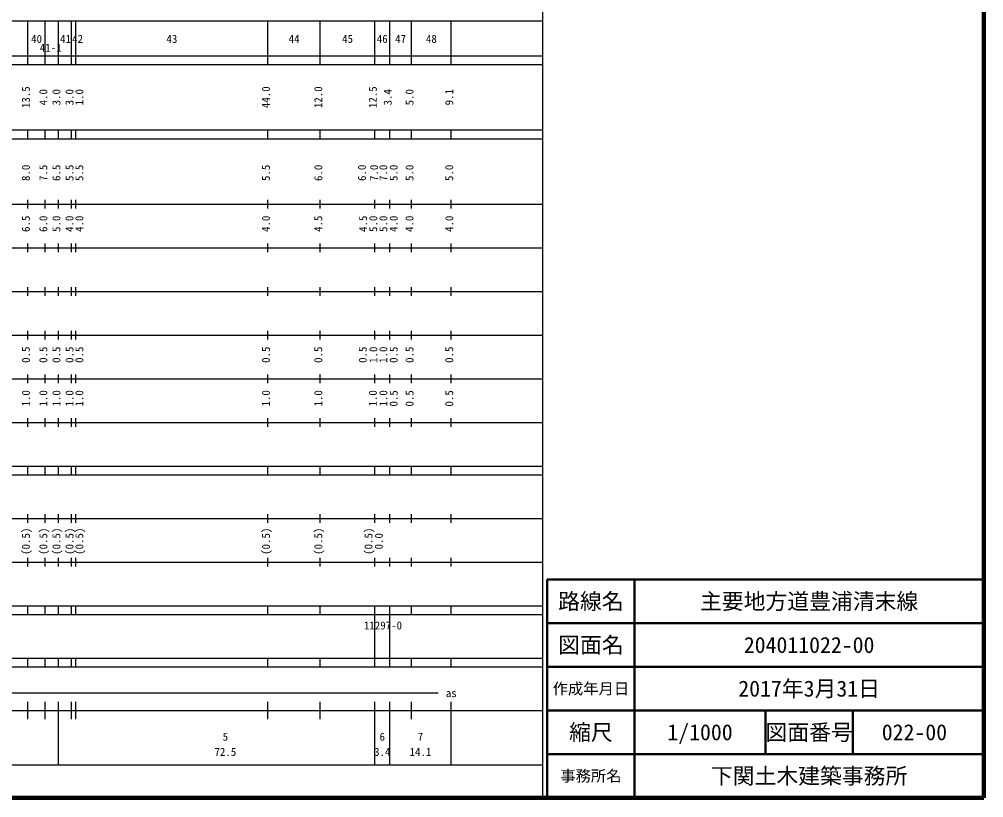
# Model space of a CAD drawing. Units: millimetres on the paper, enlarged 1000 times. Extents: x 40000 to 680000, y 20000 to 380000.
# Drawn here: x 459034 to 680000, y 20000 to 198357 of the extents above; entities that cross this region are included whole.
import ezdxf
from ezdxf.enums import TextEntityAlignment as Align

# ---------------------------------------------------------------- set-up
doc = ezdxf.new("R2010")
doc.units = ezdxf.units.MM
doc.header["$LTSCALE"] = 1000
for name, color, linetype, lineweight in [('M-TTL', 2, 'Continuous', 140), ('M-TTL-BAND', 7, 'Continuous', 25), ('M-TTL-FRAM', 2, 'Continuous', 50), ('M-TTL-LINE', 7, 'Continuous', 50)]:
    doc.layers.add(name, color=color, linetype=linetype, lineweight=lineweight)
doc.layers.add('M-TTL-TXT', color=7, linetype='Continuous')
doc.styles.add('ＭＳ ゴシック', font='')
doc.styles.get('ＭＳ ゴシック').set_extended_font_data('MS Gothic')

msp = doc.modelspace()

# ---------------------------------------------------------------- linework, layer by layer
at = {"layer": 'M-TTL'}
for p, q in [((680000, 20000), (680000, 380000)), ((40000, 20000), (680000, 20000))]:
    msp.add_line(p, q, dxfattribs=at)
at = {"layer": 'M-TTL-BAND'}
for p, q in [((579000, 20000), (579000, 370000)), ((68000, 198000), (579000, 198000)), ((461000, 188000), (461000, 198000)), ((465000, 188000), (465000, 198000)), ((468000, 188000), (468000, 198000)), ((471000, 188000), (471000, 198000)), ((472000, 188000), (472000, 198000)), ((516000, 188000), (516000, 198000)), ((528000, 188000), (528000, 198000)), ((540500, 188000), (540500, 198000)), ((543900, 188000), (543900, 198000)), ((548900, 188000), (548900, 198000)), ((558000, 188000), (558000, 198000)), ((40000, 190000), (579000, 190000)), ((40000, 188000), (579000, 188000)), ((40000, 173000), (579000, 173000)), ((461000, 171000), (461000, 173000)), ((465000, 171000), (465000, 173000)), ((468000, 171000), (468000, 173000)), ((471000, 171000), (471000, 173000)), ((472000, 171000), (472000, 173000)), ((516000, 171000), (516000, 173000)), ((528000, 171000), (528000, 173000)), ((540500, 171000), (540500, 173000)), ((543900, 171000), (543900, 173000)), ((548900, 171000), (548900, 173000)), ((558000, 171000), (558000, 173000)), ((40000, 171000), (579000, 171000)), ((461000, 155000), (461000, 157000)), ((465000, 155000), (465000, 157000)), ((468000, 155000), (468000, 157000)), ((471000, 155000), (471000, 157000)), ((472000, 155000), (472000, 157000)), ((516000, 155000), (516000, 157000)), ((528000, 155000), (528000, 157000)), ((540500, 155000), (540500, 157000)), ((543900, 155000), (543900, 157000)), ((548900, 155000), (548900, 157000)), ((558000, 155000), (558000, 157000)), ((40000, 156000), (579000, 156000)), ((46000, 146000), (579000, 146000)), ((461000, 145000), (461000, 147000)), ((465000, 145000), (465000, 147000)), ((468000, 145000), (468000, 147000)), ((471000, 145000), (471000, 147000)), ((472000, 145000), (472000, 147000)), ((516000, 145000), (516000, 147000)), ((528000, 145000), (528000, 147000)), ((540500, 145000), (540500, 147000)), ((543900, 145000), (543900, 147000)), ((548900, 145000), (548900, 147000)), ((558000, 145000), (558000, 147000)), ((461000, 135000), (461000, 137000)), ((465000, 135000), (465000, 137000)), ((468000, 135000), (468000, 137000)), ((471000, 135000), (471000, 137000)), ((472000, 135000), (472000, 137000)), ((516000, 135000), (516000, 137000)), ((528000, 135000), (528000, 137000)), ((540500, 135000), (540500, 137000)), ((543900, 135000), (543900, 137000)), ((548900, 135000), (548900, 137000)), ((558000, 135000), (558000, 137000)), ((52000, 136000), (579000, 136000)), ((46000, 126000), (579000, 126000)), ((461000, 125000), (461000, 127000)), ((465000, 125000), (465000, 127000)), ((468000, 125000), (468000, 127000)), ((471000, 125000), (471000, 127000)), ((472000, 125000), (472000, 127000)), ((516000, 125000), (516000, 127000)), ((528000, 125000), (528000, 127000)), ((540500, 125000), (540500, 127000)), ((543900, 125000), (543900, 127000)), ((548900, 125000), (548900, 127000)), ((558000, 125000), (558000, 127000)), ((52000, 116000), (579000, 116000)), ((461000, 115000), (461000, 117000)), ((465000, 115000), (465000, 117000)), ((468000, 115000), (468000, 117000)), ((471000, 115000), (471000, 117000)), ((472000, 115000), (472000, 117000)), ((516000, 115000), (516000, 117000)), ((528000, 115000), (528000, 117000)), ((540500, 115000), (540500, 117000)), ((543900, 115000), (543900, 117000)), ((548900, 115000), (548900, 117000)), ((558000, 115000), (558000, 117000)), ((461000, 105000), (461000, 107000)), ((465000, 105000), (465000, 107000)), ((468000, 105000), (468000, 107000)), ((471000, 105000), (471000, 107000)), ((472000, 105000), (472000, 107000)), ((516000, 105000), (516000, 107000)), ((528000, 105000), (528000, 107000)), ((540500, 105000), (540500, 107000)), ((543900, 105000), (543900, 107000)), ((548900, 105000), (548900, 107000)), ((558000, 105000), (558000, 107000)), ((46000, 106000), (579000, 106000)), ((40000, 96000), (579000, 96000)), ((461000, 94000), (461000, 96000)), ((465000, 94000), (465000, 96000)), ((468000, 94000), (468000, 96000)), ((471000, 94000), (471000, 96000)), ((472000, 94000), (472000, 96000)), ((516000, 94000), (516000, 96000)), ((528000, 94000), (528000, 96000)), ((540500, 94000), (540500, 96000)), ((543900, 94000), (543900, 96000)), ((548900, 94000), (548900, 96000)), ((558000, 94000), (558000, 96000)), ((40000, 94000), (579000, 94000)), ((49000, 84000), (579000, 84000)), ((461000, 83000), (461000, 85000)), ((465000, 83000), (465000, 85000)), ((468000, 83000), (468000, 85000)), ((471000, 83000), (471000, 85000)), ((472000, 83000), (472000, 85000)), ((516000, 83000), (516000, 85000)), ((528000, 83000), (528000, 85000)), ((540500, 83000), (540500, 85000)), ((543900, 83000), (543900, 85000)), ((548900, 83000), (548900, 85000)), ((558000, 83000), (558000, 85000)), ((40000, 74000), (579000, 74000)), ((461000, 73000), (461000, 75000)), ((465000, 73000), (465000, 75000)), ((468000, 73000), (468000, 75000)), ((471000, 73000), (471000, 75000)), ((472000, 73000), (472000, 75000)), ((516000, 73000), (516000, 75000)), ((528000, 73000), (528000, 75000)), ((540500, 73000), (540500, 75000)), ((543900, 73000), (543900, 75000)), ((548900, 73000), (548900, 75000)), ((558000, 73000), (558000, 75000)), ((40000, 64000), (579000, 64000)), ((40000, 62000), (579000, 62000)), ((461000, 62000), (461000, 64000)), ((465000, 62000), (465000, 64000)), ((468000, 62000), (468000, 64000)), ((471000, 62000), (471000, 64000)), ((472000, 62000), (472000, 64000)), ((516000, 62000), (516000, 64000)), ((528000, 62000), (528000, 64000)), ((540500, 62000), (540500, 64000)), ((540500, 52000), (540500, 62000)), ((543900, 62000), (543900, 64000)), ((543900, 52000), (543900, 62000)), ((548900, 62000), (548900, 64000)), ((558000, 62000), (558000, 64000)), ((40000, 52000), (579000, 52000)), ((461000, 50000), (461000, 52000)), ((465000, 50000), (465000, 52000)), ((468000, 50000), (468000, 52000)), ((471000, 50000), (471000, 52000)), ((472000, 50000), (472000, 52000)), ((516000, 50000), (516000, 52000)), ((528000, 50000), (528000, 52000)), ((540500, 50000), (540500, 52000)), ((543900, 50000), (543900, 52000)), ((548900, 50000), (548900, 52000)), ((558000, 50000), (558000, 52000)), ((40000, 50000), (579000, 50000)), ((71000, 44000), (555000, 44000)), ((461000, 38000), (461000, 42000)), ((465000, 38000), (465000, 42000)), ((468000, 27500), (468000, 42000)), ((471000, 38000), (471000, 42000)), ((472000, 38000), (472000, 42000)), ((516000, 38000), (516000, 42000)), ((528000, 38000), (528000, 42000)), ((540500, 27500), (540500, 42000)), ((543900, 27500), (543900, 42000)), ((548900, 38000), (548900, 42000)), ((558000, 27500), (558000, 42000)), ((40000, 40000), (579000, 40000)), ((68000, 27500), (579000, 27500))]:
    msp.add_line(p, q, dxfattribs=at)
at = {"layer": 'M-TTL-FRAM'}
for p, q in [((680000, 70000), (580000, 70000)), ((580000, 70000), (580000, 20000))]:
    msp.add_line(p, q, dxfattribs=at)
at = {"layer": 'M-TTL-LINE'}
for p, q in [((600000, 70000), (600000, 20000)), ((680000, 60000), (580000, 60000)), ((680000, 50000), (580000, 50000)), ((680000, 40000), (580000, 40000)), ((630000, 40000), (630000, 30000)), ((650000, 40000), (650000, 30000)), ((680000, 30000), (580000, 30000))]:
    msp.add_line(p, q, dxfattribs=at)

# ---------------------------------------------------------------- texts
at = {"layer": 'M-TTL-BAND', "style": 'ＭＳ ゴシック'}
for s, p in [('40', (463000, 192405)), ('41', (469618, 192405)), ('42', (472392, 192405)), ('43', (494000, 192405)), ('44', (522000, 192405)), ('45', (534250, 192405)), ('46', (542200, 192405)), ('47', (546400, 192405)), ('48', (553450, 192405)), ('41-1', (466232, 190374)), ('as', (558000, 42500)), ('5', (506250, 32523)), ('6', (542200, 32523)), ('7', (550950, 32523)), ('72.5', (506250, 29033)), ('3.4', (542200, 29033)), ('14.1', (550950, 29033))]:
    msp.add_text(s, height=1833, dxfattribs=at).set_placement(p, align=Align.BOTTOM_CENTER)
for s, p in [('13.5', (462000, 180500)), ('4.0', (466000, 180500)), ('3.0', (469000, 180500)), ('3.0', (472000, 180500)), ('1.0', (474252, 180500)), ('44.0', (517000, 180500)), ('12.0', (529000, 180500)), ('12.5', (541500, 180500)), ('3.4', (544900, 180500)), ('5.0', (549900, 180500)), ('9.1', (559000, 180500)), ('8.0', (462000, 163174)), ('7.5', (466000, 163174)), ('6.5', (469000, 163174)), ('5.5', (472000, 163174)), ('5.5', (474252, 163174)), ('5.5', (517000, 163174)), ('6.0', (529000, 163174)), ('6.0', (539001, 163174)), ('7.0', (541781, 163174)), ('7.0', (543900, 163174)), ('5.0', (546270, 163174)), ('5.0', (549900, 163174)), ('5.0', (559000, 163174)), ('6.5', (462000, 151500)), ('6.0', (466000, 151500)), ('5.0', (469000, 151500)), ('4.0', (472000, 151500)), ('4.0', (474252, 151500)), ('4.0', (517000, 151500)), ('4.5', (529000, 151500)), ('4.5', (539263, 151500)), ('5.0', (541591, 151500)), ('5.0', (543900, 151500)), ('4.0', (546270, 151500)), ('4.0', (549900, 151500)), ('4.0', (559000, 151500)), ('0.5', (462000, 121500)), ('0.5', (466000, 121500)), ('0.5', (469000, 121500)), ('0.5', (472000, 121500)), ('0.5', (474252, 121500)), ('0.5', (517000, 121500)), ('0.5', (529000, 121500)), ('0.5', (539179, 121500)), ('1.0', (541622, 121500)), ('1.0', (543900, 121500)), ('0.5', (546270, 121500)), ('0.5', (549900, 121500)), ('0.5', (559000, 121500)), ('1.0', (462000, 111500)), ('1.0', (466000, 111500)), ('1.0', (469000, 111500)), ('1.0', (472000, 111500)), ('1.0', (474252, 111500)), ('1.0', (517000, 111500)), ('1.0', (529000, 111500)), ('1.0', (541500, 111500)), ('1.0', (543900, 111500)), ('0.5', (546270, 111500)), ('0.5', (549900, 111500)), ('0.5', (559000, 111500)), ('(0.5)', (462000, 78764)), ('(0.5)', (466000, 78764)), ('(0.5)', (469000, 78764)), ('(0.5)', (472000, 78764)), ('(0.5)', (474252, 78764)), ('(0.5)', (517000, 78764)), ('(0.5)', (529000, 78764)), ('(0.5)', (540500, 78764)), ('0.0', (542870, 78764))]:
    msp.add_text(s, height=1833, rotation=90, dxfattribs=at).set_placement(p, align=Align.BOTTOM_CENTER)
msp.add_text('11297-0', height=1833, dxfattribs=at).set_placement((538000, 58000), align=Align.BOTTOM_LEFT)
at = {"layer": 'M-TTL-TXT', "style": 'ＭＳ ゴシック'}
for s, height, p in [('路線名', 3666, (590000, 65000)), ('路線名', 3666, (590000, 65000)), ('主要地方道豊浦清末線', 3666, (640000, 65000)), ('図面名', 3666, (590000, 55000)), ('図面名', 3666, (590000, 55000)), ('204011022-00', 3666, (640000, 55000)), ('作成年月日', 2566, (590000, 45000)), ('作成年月日', 2566, (590000, 45000)), ('2017年3月31日', 3666, (640000, 45000)), ('縮尺', 3666, (590000, 35000)), ('縮尺', 3666, (590000, 35000)), ('1/1000', 3666, (615000, 35000)), ('図面番号', 3666, (640000, 35000)), ('図面番号', 3666, (640000, 35000)), ('022-00', 3666, (664125, 35000)), ('事務所名', 2566, (590000, 25000)), ('事務所名', 2566, (590000, 25000)), ('下関土木建築事務所', 3666, (640000, 25000))]:
    msp.add_text(s, height=height, dxfattribs=at).set_placement(p, align=Align.MIDDLE_CENTER)

doc.saveas('drawing.dxf')
